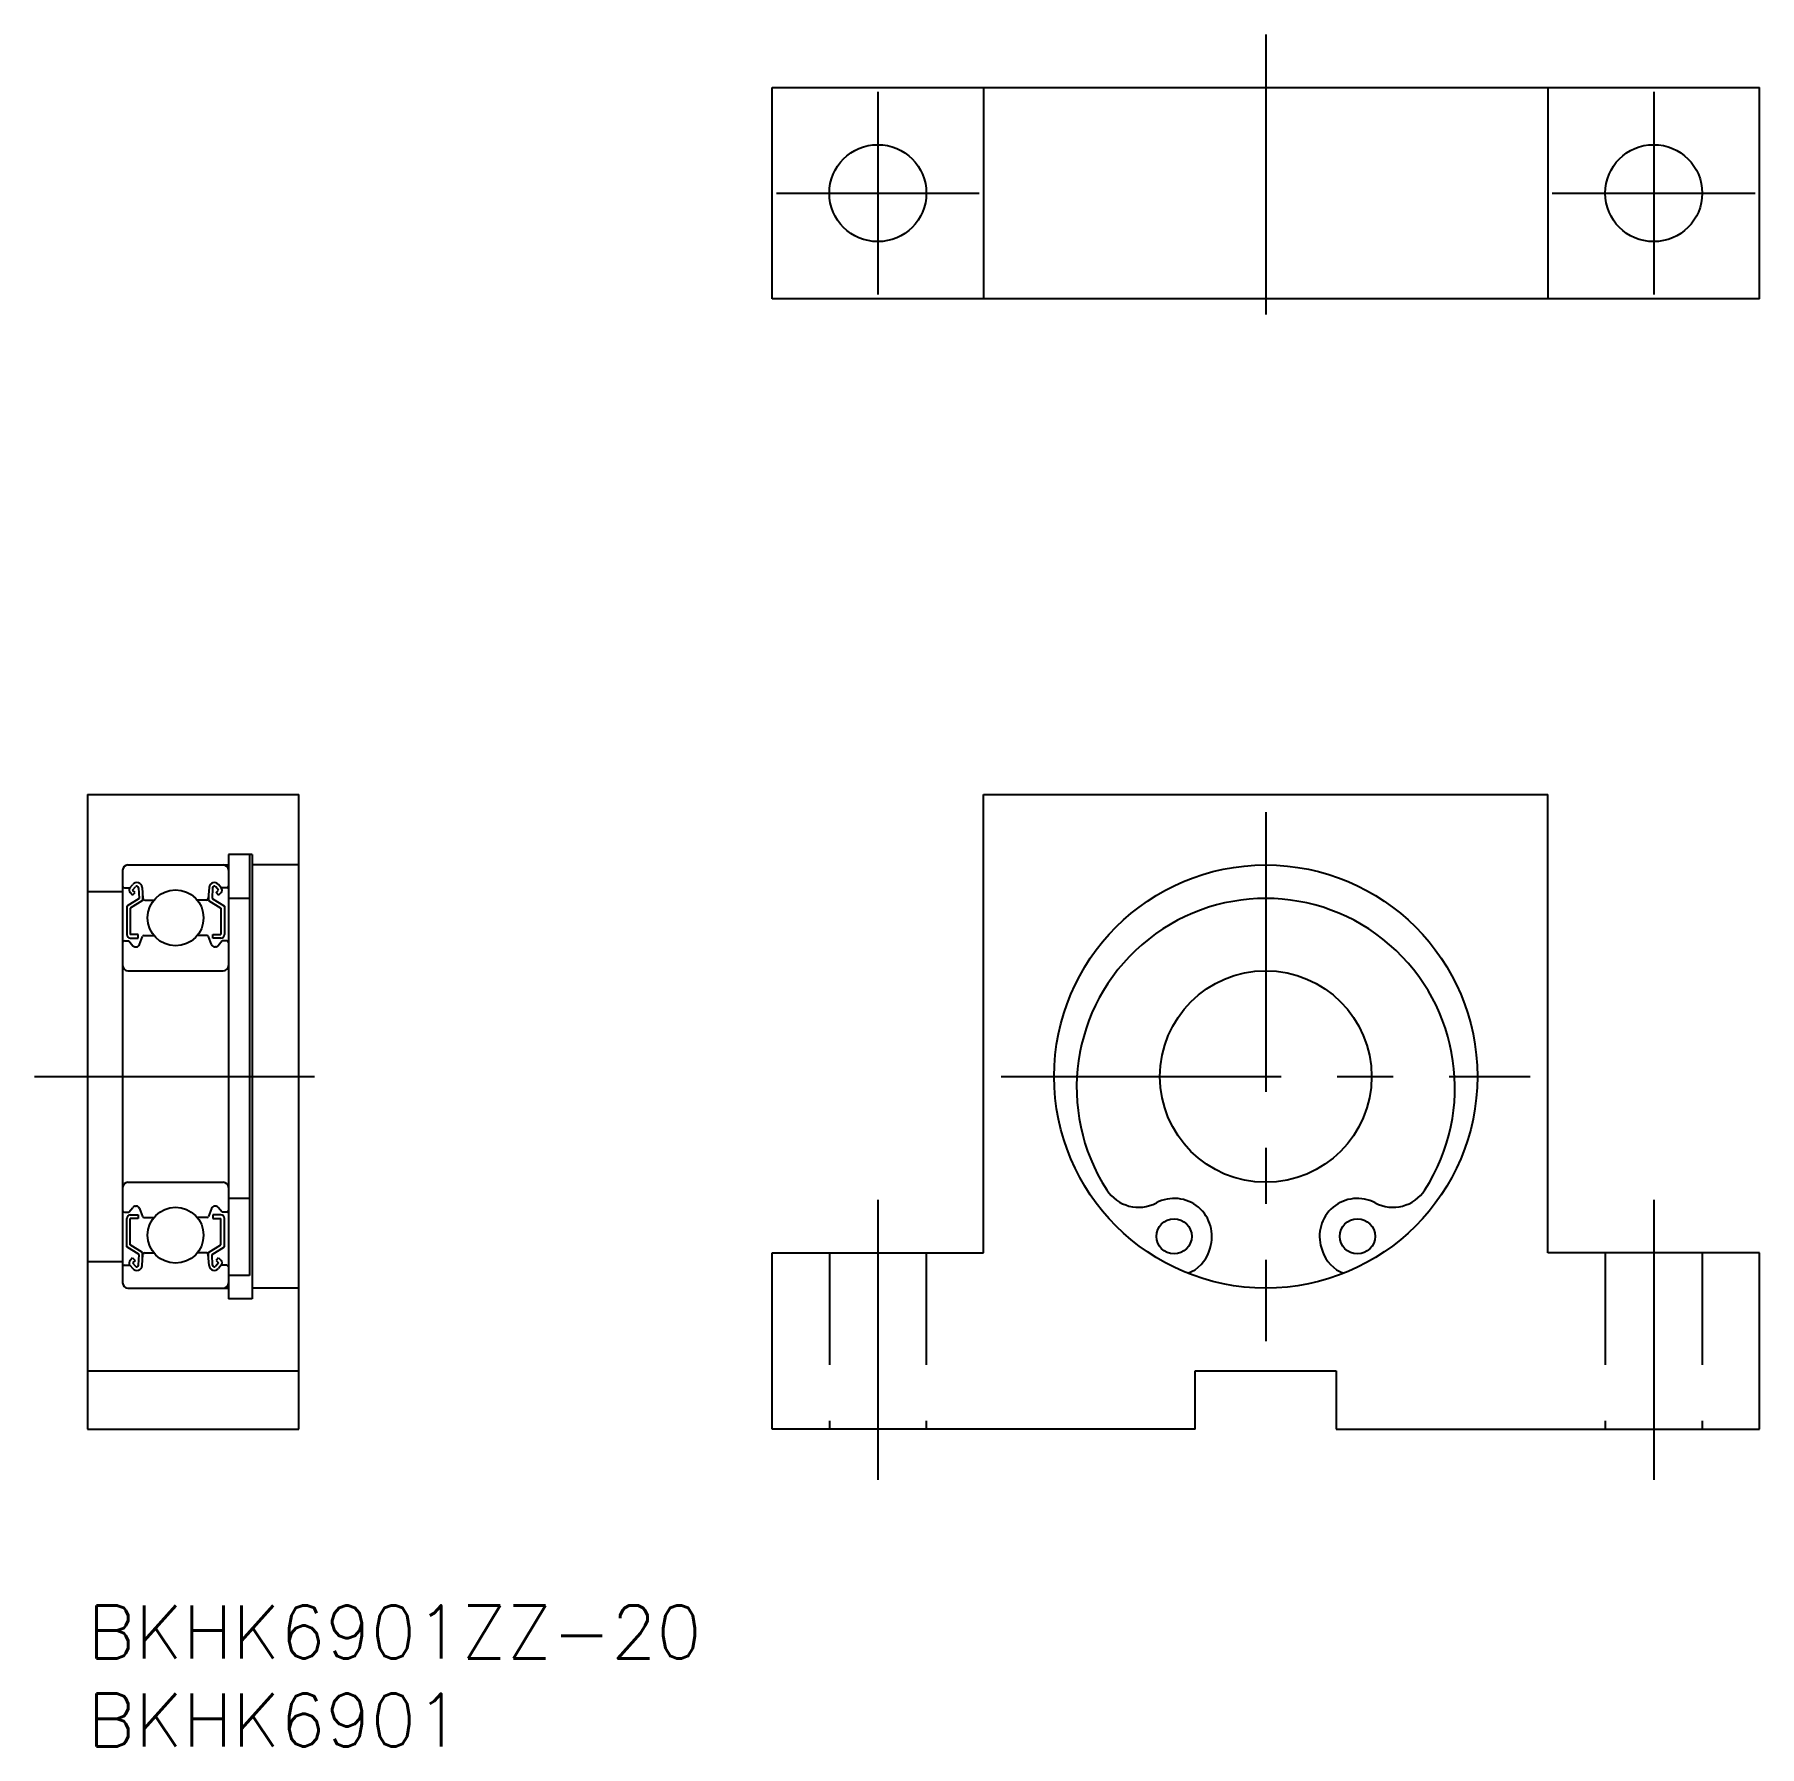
# Model space of a CAD drawing. Extents: x -3 to 94.8, y -8 to 89.1.
import ezdxf

# ---------------------------------------------------------------- set-up
doc = ezdxf.new("R2010")
doc.units = 0
doc.header["$LTSCALE"] = 0.5
doc.linetypes.add('CENTER', pattern=[50.8, 31.75, -6.35, 6.35, -6.35])
doc.linetypes.add('DASHED', pattern=[19.05, 12.7, -6.35])
for name, color, linetype in [('MSM_CENTER', 1, 'CENTER'), ('MSM_CONTINUOUS', 7, 'CONTINUOUS'), ('MSM_DASHED', 4, 'DASHED'), ('MSM_PART_NUMBER', 7, 'CONTINUOUS')]:
    doc.layers.add(name, color=color, linetype=linetype)
doc.styles.get("Standard").update_dxf_attribs({"font": 'txt.shx', "height": 3, "bigfont": 'bigfont.shx'})

# ---------------------------------------------------------------- blocks, each defined once
blk = doc.blocks.new('*U4')
at = {"layer": 'MSM_PART_NUMBER'}
blk.add_text('BKHK6901ZZ-20', height=3, dxfattribs=at).set_placement((0, -3))
blk = doc.blocks.new('*U5')
at = {"layer": 'MSM_PART_NUMBER'}
blk.add_text('BKHK6901', height=3, dxfattribs=at).set_placement((0, -8))

msp = doc.modelspace()

# ---------------------------------------------------------------- linework, layer by layer
at = {"layer": 'MSM_CENTER'}
for p, q in [((66.827, 89.105), (66.827, 71.105)), ((44.827, 85.855), (44.827, 74.355)), ((88.827, 85.855), (88.827, 74.355)), ((39.077, 80.105), (50.577, 80.105)), ((83.077, 80.105), (94.577, 80.105)), ((66.827, 45), (66.827, 15)), ((-3, 30), (15, 30)), ((51.827, 30), (81.827, 30)), ((44.827, 23), (44.827, 7)), ((88.827, 23), (88.827, 7))]:
    msp.add_line(p, q, dxfattribs=at)
at = {"layer": 'MSM_CONTINUOUS'}
for p, q in [((38.827, 86.105), (94.827, 86.105)), ((38.827, 74.105), (38.827, 86.105)), ((50.827, 86.105), (50.827, 74.105)), ((82.827, 86.105), (82.827, 74.105)), ((94.827, 74.105), (94.827, 86.105)), ((94.827, 74.105), (38.827, 74.105)), ((0, 46), (0, 10)), ((0, 46), (12, 46)), ((12, 10), (12, 46)), ((50.827, 20), (50.827, 46)), ((50.827, 46), (82.827, 46)), ((82.827, 20), (82.827, 46)), ((8, 42.6), (8, 17.4)), ((9.35, 42.6), (8, 42.6)), ((9.2, 42.6, -0.5), (9.2, 18.715, -0.5)), ((9.35, 42.6, -0.5), (9.35, 17.4, -0.5)), ((2, 41.7), (2, 18.3)), ((2.3, 42), (8, 42)), ((12, 42, -0.5), (9.35, 42, -0.5)), ((0, 40.5), (2, 40.5)), ((2.1, 40.7), (2.41, 40.7)), ((2.41, 40.7), (2.57, 40.89)), ((2.563, 40.289), (2.422, 40.43)), ((2.563, 40.571), (2.723, 40.761)), ((2.705, 40.43), (2.563, 40.571)), ((2.563, 40.289), (2.705, 40.43)), ((2.899, 40.702), (2.932, 40.098)), ((3.098, 40.723), (3.153, 40.091)), ((3.132, 40.334), (3.132, 39.987)), ((6.902, 40.723), (6.847, 40.091)), ((6.868, 40.334), (6.868, 39.987)), ((7.101, 40.702), (7.068, 40.098)), ((7.437, 40.571), (7.277, 40.761)), ((7.295, 40.43), (7.437, 40.571)), ((7.437, 40.289), (7.295, 40.43)), ((7.59, 40.7), (7.43, 40.89)), ((7.437, 40.289), (7.578, 40.43)), ((7.9, 40.7), (7.59, 40.7)), ((2.932, 40.098), (2.232, 39.661)), ((2.232, 39.661), (2.232, 38.05)), ((3.132, 39.987), (2.432, 39.55)), ((2.432, 39.55), (2.432, 38.05)), ((3.253, 40), (3.767, 40)), ((6.747, 40), (6.233, 40)), ((6.868, 39.987), (7.568, 39.55)), ((7.068, 40.098), (7.768, 39.661)), ((7.568, 39.55), (7.568, 38.05)), ((7.768, 39.661), (7.768, 38.05)), ((9.2, 40.1), (8, 40.1)), ((2.1, 37.7), (2.35, 37.7)), ((2.35, 37.7), (2.584, 37.421)), ((2.882, 38.05), (2.432, 38.05)), ((2.432, 37.85), (2.882, 37.85)), ((2.737, 37.35), (2.773, 37.35)), ((2.882, 37.85), (2.882, 38.05)), ((2.961, 37.482), (3.125, 37.934)), ((3.219, 38), (3.767, 38)), ((6.781, 38), (6.233, 38)), ((7.039, 37.482), (6.875, 37.934)), ((7.118, 37.85), (7.118, 38.05)), ((7.118, 38.05), (7.568, 38.05)), ((7.568, 37.85), (7.118, 37.85)), ((7.263, 37.35), (7.227, 37.35)), ((7.65, 37.7), (7.416, 37.421)), ((7.9, 37.7), (7.65, 37.7)), ((2.3, 36), (7.7, 36)), ((2.3, 24), (7.7, 24)), ((2.35, 22.3), (2.584, 22.579)), ((2.737, 22.65), (2.773, 22.65)), ((2.961, 22.518), (3.125, 22.066)), ((7.039, 22.518), (6.875, 22.066)), ((7.263, 22.65), (7.227, 22.65)), ((7.65, 22.3), (7.416, 22.579)), ((9.2, 23.086), (8, 23.086)), ((2.1, 22.3), (2.35, 22.3)), ((2.232, 20.339), (2.232, 21.95)), ((2.432, 22.15), (2.882, 22.15)), ((2.882, 21.95), (2.432, 21.95)), ((2.432, 20.45), (2.432, 21.95)), ((2.882, 22.15), (2.882, 21.95)), ((3.219, 22), (3.767, 22)), ((6.781, 22), (6.233, 22)), ((7.568, 22.15), (7.118, 22.15)), ((7.118, 22.15), (7.118, 21.95)), ((7.118, 21.95), (7.568, 21.95)), ((7.568, 20.45), (7.568, 21.95)), ((7.9, 22.3), (7.65, 22.3)), ((7.768, 20.339), (7.768, 21.95)), ((2.932, 19.902), (2.232, 20.339)), ((2.563, 19.711), (2.422, 19.57)), ((3.132, 20.013), (2.432, 20.45)), ((2.563, 19.711), (2.705, 19.57)), ((2.705, 19.57), (2.563, 19.429)), ((2.899, 19.298), (2.932, 19.902)), ((3.098, 19.277), (3.153, 19.909)), ((3.132, 19.666), (3.132, 20.013)), ((3.253, 20), (3.767, 20)), ((6.747, 20), (6.233, 20)), ((6.902, 19.277), (6.847, 19.909)), ((6.868, 20.013), (7.568, 20.45)), ((6.868, 19.666), (6.868, 20.013)), ((7.068, 19.902), (7.768, 20.339)), ((7.101, 19.298), (7.068, 19.902)), ((7.437, 19.711), (7.295, 19.57)), ((7.295, 19.57), (7.437, 19.429)), ((7.437, 19.711), (7.578, 19.57)), ((38.827, 10), (38.827, 20)), ((38.827, 20), (50.827, 20)), ((63.616, 20.098), (63.672, 20.272)), ((69.982, 20.272), (70.039, 20.098)), ((94.827, 20), (82.827, 20)), ((94.827, 10), (94.827, 20)), ((0, 19.5), (2, 19.5)), ((2.1, 19.3), (2.41, 19.3)), ((2.41, 19.3), (2.57, 19.11)), ((2.563, 19.429), (2.723, 19.239)), ((7.437, 19.429), (7.277, 19.239)), ((7.59, 19.3), (7.43, 19.11)), ((7.9, 19.3), (7.59, 19.3)), ((9.2, 18.715), (8, 18.715)), ((2.3, 18), (8, 18)), ((12, 18, -0.5), (9.35, 18, -0.5)), ((9.35, 17.4), (8, 17.4)), ((0, 13.3), (12, 13.3)), ((62.827, 10), (62.827, 13.3)), ((62.827, 13.3), (70.827, 13.3)), ((70.827, 13.3), (70.827, 10)), ((0, 10), (12, 10)), ((62.827, 10), (38.827, 10)), ((70.827, 10), (94.827, 10))]:
    msp.add_line(p, q, dxfattribs=at)
for centre, radius in [((44.827, 80.105), 2.75), ((88.827, 80.105), 2.75), ((66.827, 30), 12), ((5, 39), 1.587), ((66.827, 30), 6), ((5, 21), 1.587), ((61.627, 20.936), 1), ((72.027, 20.936), 1)]:
    msp.add_circle(centre, radius, dxfattribs=at)
for centre, radius, start, end in [((2.3, 41.7), 0.3, 90, 180), ((7.7, 41.7), 0.3, 0, 90), ((2.1, 40.8), 0.1, 180, 270), ((2.563, 40.572), 0.2, 139.9921, 224.99797), ((2.8, 40.697), 0.3, 4.93496, 139.9921), ((2.8, 40.697), 0.1, 3.08644, 139.96282), ((7.2, 40.697), 0.3, 40.0079, 175.06504), ((7.2, 40.697), 0.1, 40.03718, 176.91356), ((7.437, 40.572), 0.2, 315.00203, 40.0079), ((7.9, 40.8), 0.1, 270, 0), ((3.253, 40.1), 0.1, 184.93496, 269.99889), ((6.747, 40.1), 0.1, 270.00111, 355.06504), ((66.827, 29.375), 10.725, 327.24878, 212.75122), ((2.1, 37.6), 0.1, 90, 180), ((2.432, 38.05), 0.2, 180, 270), ((2.737, 37.55), 0.2, 219.98626, 270), ((2.773, 37.55), 0.2, 270, 340.05843), ((3.219, 37.9), 0.1, 89.99895, 160.05843), ((6.781, 37.9), 0.1, 19.94157, 90.00105), ((7.227, 37.55), 0.2, 199.94157, 270), ((7.263, 37.55), 0.2, 270, 320.01374), ((7.568, 38.05), 0.2, 270, 0), ((7.9, 37.6), 0.1, 0, 90), ((2.3, 36.3), 0.3, 180, 270), ((7.7, 36.3), 0.3, 270, 0), ((2.3, 23.7), 0.3, 90, 180), ((7.7, 23.7), 0.3, 0, 90), ((59.615, 24.736), 2.15, 212.75122, 297.89567), ((74.039, 24.736), 2.15, 242.10433, 327.24878), ((2.737, 22.45), 0.2, 90, 140.01374), ((2.773, 22.45), 0.2, 19.94157, 90), ((7.227, 22.45), 0.2, 90, 160.05843), ((7.263, 22.45), 0.2, 39.98626, 90), ((61.627, 20.936), 2.15, 342.03107, 117.89567), ((72.027, 20.936), 2.15, 62.10433, 197.96893), ((2.1, 22.4), 0.1, 180, 270), ((2.432, 21.95), 0.2, 90, 180), ((3.219, 22.1), 0.1, 199.94157, 270.00105), ((6.781, 22.1), 0.1, 269.99895, 340.05843), ((7.568, 21.95), 0.2, 0, 90), ((7.9, 22.4), 0.1, 270, 0), ((2.563, 19.428), 0.2, 135.00203, 220.0079), ((3.253, 19.9), 0.1, 90.00111, 175.06504), ((6.747, 19.9), 0.1, 4.93496, 89.99889), ((7.437, 19.428), 0.2, 319.9921, 44.99797), ((61.713, 20.715), 2, 290.47134, 342.03107), ((71.941, 20.715), 2, 197.96893, 249.52866), ((2.1, 19.2), 0.1, 90, 180), ((2.8, 19.303), 0.3, 220.0079, 355.06504), ((2.8, 19.303), 0.1, 220.03718, 356.91356), ((7.2, 19.303), 0.3, 184.93496, 319.9921), ((7.2, 19.303), 0.1, 183.08644, 319.96282), ((7.9, 19.2), 0.1, 0, 90), ((2.3, 18.3), 0.3, 180, 270), ((7.7, 18.3), 0.3, 270, 0)]:
    msp.add_arc(centre, radius, start, end, dxfattribs=at)
at = {"layer": 'MSM_DASHED'}
for p, q in [((42.077, 20), (42.077, 10)), ((47.577, 20), (47.577, 10)), ((86.077, 20), (86.077, 10)), ((91.577, 20), (91.577, 10))]:
    msp.add_line(p, q, dxfattribs=at)

# ---------------------------------------------------------------- block references
at = {"layer": 'MSM_CONTINUOUS'}
for name in ['*U4', '*U5']:
    msp.add_blockref(name, (0, 0), dxfattribs=at)

doc.saveas('drawing.dxf')
